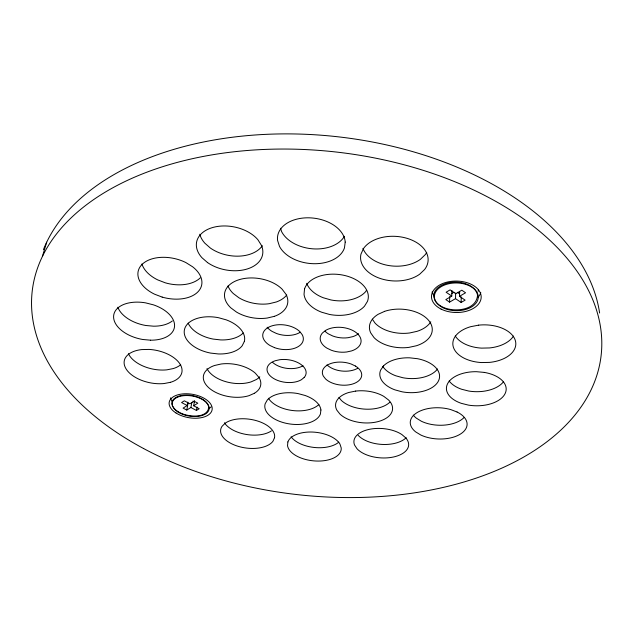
<?xml version="1.0" encoding="UTF-8"?>
<svg xmlns="http://www.w3.org/2000/svg" width="631" height="631" viewBox="0 0 631 631"><rect width="100%" height="100%" fill="white"/><g stroke="black" fill="none" stroke-linecap="round" stroke-linejoin="round"><path stroke-width="0.95" d="M455.653 293.076L455.527 298.644L461.127 302.462L465.126 300.143L459.518 296.31L459.62 291.664M461.127 302.462L461.237 296.893M455.527 298.644L449.572 302.131L445.817 299.591L451.772 296.089L451.914 290.512M449.572 302.131L449.722 296.57M187.817 402.128L187.186 405.536L183.085 408.115L186.792 410.079L190.901 407.508L196.446 410.458L197.053 407.058M196.446 410.458L199.207 408.746L193.654 405.78L194.577 400.677M190.901 407.508L191.832 402.404M186.792 410.079L188.046 403.296M42.387 256.509L46.694 242.178M366.414 290.41L365.68 291.609A31.984 20.586 5.7 0 1 330.952 299.954L323.261 297.745A31.984 20.586 5.7 0 1 306.682 283.319M193.654 405.78L197.811 403.177L194.088 401.182L189.931 403.801L184.331 400.811L181.586 402.554L187.186 405.536M451.465 293.715L454.005 292.216M459.518 296.31L465.56 292.776L461.797 290.189L455.763 293.738L450.1 289.866L446.109 292.232L451.772 296.089M192.928 401.127L194.506 401.971M457.294 292.311L459.683 293.951M338.973 397.427L341.308 400.393A28.348 16.13 4.6 0 0 389.808 402.231M372.322 319.16L375.059 323.119A31.171 19.411 3.1 0 0 409.661 332.971L417.052 331.338A31.171 19.411 3.1 0 0 430.792 321.818M280.543 228.241L281.607 231.616A33.695 22.858 7.1 0 0 312.802 248.835A33.695 22.858 7.1 0 0 344.463 236.27M43.421 249.655A283.627 173.533 6.4 0 1 338.405 136.848A283.627 173.533 6.4 0 1 599.608 313.023M300.167 332.285A20.247 12.368 7.6 0 1 276.449 333.468L272.064 331.385A20.247 12.368 7.6 0 1 267.15 327.244M303.014 365.751A19.49 11.468 7.2 0 1 272.537 362.336M357.603 368.338A19.577 11.563 5.3 0 1 327 364.907M262.354 245.743A33.254 22.022 10.7 0 1 210.328 248.022L204.767 243.124A33.254 22.022 10.7 0 1 199.782 234.243M200.303 277.845A32.181 20.326 12.5 0 1 165.243 282.798L157.687 279.88A32.181 20.326 12.5 0 1 141.912 263.963M172.373 320.934A30.682 18.378 12.6 0 1 153.554 326.188L145.856 325.501A30.682 18.378 12.6 0 1 117.847 307.25M180.679 364.734A29.121 16.651 11.6 0 1 173.296 368.567L166.884 369.837A29.121 16.651 11.6 0 1 128.424 353.715M271.44 430.878A27.007 14.639 8.1 0 1 246.082 434.428A27.007 14.639 8.1 0 1 224.455 422.802M338.792 442.15A26.794 14.45 6.1 0 1 313.93 447.434A26.794 14.45 6.1 0 1 291.096 436.794M406.096 437.819A27.212 14.821 4.1 0 1 382.007 444.421A27.212 14.821 4.1 0 1 358.1 435.248M463.951 417.627A28.206 15.743 2.3 0 1 421.311 421.216L416.326 418.14A28.206 15.743 2.3 0 1 413.305 415.111M503.483 381.779A29.625 17.179 0.8 0 1 468.596 391.015L461.592 389.248A29.625 17.179 0.8 0 1 449.169 380.982M513.484 336.094A31.211 19.017 0.1 0 1 489.561 347.941L481.587 348.123A31.211 19.017 0.1 0 1 455.259 335.976M426.73 252.384A33.475 22.424 3.1 0 1 425.262 254.632L420.435 259.309A33.475 22.424 3.1 0 1 387.576 265.335A33.475 22.424 3.1 0 1 362.943 248.393M358.503 333.673A20.326 12.47 5.4 0 1 352.792 336.646L348.036 337.711A20.326 12.47 5.4 0 1 332.774 336L328.467 333.917A20.326 12.47 5.4 0 1 325.052 331.259M286.734 295.032A31.605 20.026 9 0 1 276.41 301.949L269.287 303.692A31.605 20.026 9 0 1 238.865 297.737L233.241 293.494A31.605 20.026 9 0 1 227.988 285.977M243.25 332.979A30.264 18.244 10.1 0 1 220.74 339.928L213.073 339.068A30.264 18.244 10.1 0 1 188.133 323.119M259.775 376.81A28.766 16.556 9 0 1 256.431 379.483L251.099 381.881A28.766 16.556 9 0 1 206.984 368.614M318.892 404.558A27.993 15.775 6.8 0 1 292.445 410.513A27.993 15.775 6.8 0 1 268.435 398.279M437.551 368.985A29.649 17.526 3 0 1 402.799 377.724L395.771 375.784A29.649 17.526 3 0 1 382.749 366.366M211.07 406.916A21.683 11.886 9.9 0 1 208.23 408.959M172.192 401.529A21.683 11.886 9.9 0 1 170.575 397.845M480.783 292.571A24.735 15.775 0.7 0 1 478.266 297.02M434.522 296.42A24.735 15.775 0.7 0 1 432.148 291.916M478.314 289.897A21.833 13.921 0.7 0 1 478.124 291.459M477.564 295.103C476.531 309.908 456.316 312.124 445.052 308.054A21.943 13.89 0.8 0 1 435.067 300.545L433.883 297.288A21.943 13.89 0.8 0 1 437.827 287.783L441.432 285.322L445.88 283.485A21.943 13.89 0.8 0 1 461.577 282.664C468.312 284.029 476.113 287.673 477.564 295.103M287.878 441.945L287.531 445.667A27.007 14.324 6.1 0 0 316.044 461.024A27.007 14.324 6.1 0 0 341.213 447.939L339.975 444.137A27.007 14.324 6.1 0 0 312.621 432.061A27.007 14.324 6.1 0 0 287.878 441.945M304.544 288.966L304.032 294.291A32.291 20.46 5.7 0 0 321.676 312.227L329.437 314.435A32.291 20.46 5.7 0 0 364.481 306.201L367.455 301.397A32.291 20.46 5.7 0 0 342.941 275.108A32.291 20.46 5.7 0 0 304.544 288.966M320.919 410L320.398 414.046A28.229 15.641 6.8 0 1 287.76 423.638A28.229 15.641 6.8 0 1 265.17 403.745L267.323 399.983A28.229 15.641 6.8 0 1 298.077 393.594L305.167 395.495A28.229 15.641 6.8 0 1 320.919 410M345.212 242.091L344.439 247.975A34.042 22.748 7.1 0 1 313.552 263.703A34.042 22.748 7.1 0 1 279.494 246.39L277.585 240.474A34.042 22.748 7.1 0 1 309.119 217.821A34.042 22.748 7.1 0 1 345.212 242.091M208.908 407.602C206.652 417.888 192.345 416.768 184.449 414.528A18.693 10.167 9.9 0 1 174.401 408.722L172.657 406.246A18.693 10.167 9.9 0 1 173.691 399.1L176.088 397.285L179.346 395.952A18.693 10.167 9.9 0 1 192.116 395.503C198.804 396.931 207.512 399.959 208.908 407.602M274.532 437.709L272.955 441.25A27.228 14.505 8 0 1 238.613 446.464A27.228 14.505 8 0 1 221.986 426.39L225.109 423.251A27.228 14.505 8 0 1 256.683 420.743A27.228 14.505 8 0 1 274.532 437.709M363.48 248.582L360.971 254.119A33.814 22.314 3.2 0 0 380.02 278.405A33.814 22.314 3.2 0 0 419.725 274.177L424.592 269.54A33.814 22.314 3.2 0 0 408.73 238.881A33.814 22.314 3.2 0 0 363.48 248.582M244.339 341.481L242.162 345.804A30.54 18.118 10 0 1 218.326 353.952L210.596 353.084A30.54 18.118 10 0 1 184.457 329.619A30.54 18.118 10 0 1 218.444 317.693L226.213 319.846A30.54 18.118 10 0 1 244.339 341.481M383.538 365.885L380.674 370.042A29.917 17.392 3 0 0 394.935 389.863L402.018 391.796A29.917 17.392 3 0 0 438.553 380.769A29.917 17.392 3 0 0 417.517 358.708L409.622 357.824A29.917 17.392 3 0 0 383.538 365.885M325.375 330.557L322.354 333.073A20.515 12.391 5.5 0 0 326.984 348.17L331.338 350.252A20.515 12.391 5.5 0 0 346.734 351.98L351.53 350.923A20.515 12.391 5.5 0 0 356.263 332.671A20.515 12.391 5.5 0 0 325.375 330.557M304.166 377.488L301.373 379.736A19.664 11.382 7.2 0 1 272.079 377.472A19.664 11.382 7.2 0 1 275.305 360.711L279.88 359.694A19.664 11.382 7.2 0 1 301.113 364.568A19.664 11.382 7.2 0 1 304.166 377.488M384.626 311.343L378.127 314.309A31.463 19.285 3.2 0 0 370.697 332.852L373.978 337.53A31.463 19.285 3.2 0 0 408.904 347.381L416.365 345.764A31.463 19.285 3.2 0 0 427.976 319.641A31.463 19.285 3.2 0 0 384.626 311.343M254.419 393.271L249.056 395.645A29.01 16.43 8.9 0 1 209.05 387.986A29.01 16.43 8.9 0 1 214.532 365.499L221.158 364A29.01 16.43 8.9 0 1 255.358 373.221L258.962 377.441A29.01 16.43 8.9 0 1 254.419 393.271M274.398 316.328L267.221 318.04A31.905 19.9 8.9 0 1 236.507 312.077L230.82 307.849A31.905 19.9 8.9 0 1 237.571 280.211A31.905 19.9 8.9 0 1 282.12 289.187L285.961 294.251A31.905 19.9 8.9 0 1 274.398 316.328M355.655 391.078L348.785 392.482A28.584 15.996 4.6 0 0 336.907 410.245L340.038 414.173A28.584 15.996 4.6 0 0 379.065 421.327A28.584 15.996 4.6 0 0 388.562 399.999L383.869 396.418A28.584 15.996 4.6 0 0 355.655 391.078M170.575 382.291L164.123 383.538A29.373 16.516 11.5 0 1 126.374 369.38A29.373 16.516 11.5 0 1 141.691 349.59L149.113 349.416A29.373 16.516 11.5 0 1 179.851 363.795A29.373 16.516 11.5 0 1 170.575 382.291M478.653 325.146L470.687 326.684A31.495 18.891 0.2 0 0 453.326 347.026A31.495 18.891 0.2 0 0 481.492 362.557L489.538 362.391A31.495 18.891 0.2 0 0 515.346 340.559A31.495 18.891 0.2 0 0 478.653 325.146M150.533 340.188L142.764 339.486A30.966 18.252 12.5 0 1 113.619 316.005A30.966 18.252 12.5 0 1 145.516 302.848L153.507 304.868A30.966 18.252 12.5 0 1 174.535 326.408A30.966 18.252 12.5 0 1 150.533 340.188M484.324 372.408L476.437 371.698A29.886 17.053 0.9 0 0 447.458 383.971A29.886 17.053 0.9 0 0 461.332 403.343L468.391 405.102A29.886 17.053 0.9 0 0 505.1 393.61A29.886 17.053 0.9 0 0 484.324 372.408M162.175 297.098L154.54 294.18A32.489 20.2 12.4 0 1 141.975 264.515A32.489 20.2 12.4 0 1 185.893 262.583L192.629 266.795A32.489 20.2 12.4 0 1 197.755 292.027A32.489 20.2 12.4 0 1 162.175 297.098M457.065 411.996L450.715 409.574A28.442 15.609 2.4 0 0 416.744 412.816A28.442 15.609 2.4 0 0 415.695 431.912L420.719 434.972A28.442 15.609 2.4 0 0 460.535 433.994A28.442 15.609 2.4 0 0 457.065 411.996M274.509 347.634L270.076 345.559A20.429 12.281 7.6 0 1 269.366 326.858A20.429 12.281 7.6 0 1 299.835 331.606L302.233 334.714A20.429 12.281 7.6 0 1 296.68 347.444A20.429 12.281 7.6 0 1 274.509 347.634M355.434 366.051L351.191 364.032A19.75 11.476 5.4 0 0 329.303 364.087A19.75 11.476 5.4 0 0 323.34 376.108L325.557 378.931A19.75 11.476 5.4 0 0 354.732 383.238A19.75 11.476 5.4 0 0 355.434 366.051M405.922 438.04L401.931 434.593A27.433 14.694 4.1 0 0 368.89 429.427A27.433 14.694 4.1 0 0 354.567 445.06L357.02 448.767A27.433 14.694 4.1 0 0 393.602 456.97A27.433 14.694 4.1 0 0 405.922 438.04M207.567 262.599L201.944 257.716A33.585 21.904 10.6 0 1 211.653 227.83A33.585 21.904 10.6 0 1 257.929 239.772L261.494 245.475A33.585 21.904 10.6 0 1 247.455 268.909A33.585 21.904 10.6 0 1 207.567 262.599M143.639 448.562A286.261 172.389 6.4 0 0 599.45 365.617A286.261 172.389 6.4 0 0 206.936 155.754A286.261 172.389 6.4 0 0 143.639 448.562M175.986 412.966A21.77 11.831 9.9 0 0 211.661 411.231A21.77 11.831 9.9 0 0 184.347 393.791A21.77 11.831 9.9 0 0 175.986 412.966M441.077 309.08A24.861 15.728 0.8 0 0 480.956 299.157A24.861 15.728 0.8 0 0 446.969 282.144A24.861 15.728 0.8 0 0 441.077 309.08M178.092 412.043A18.693 10.159 9.9 0 0 208.703 410.513A18.693 10.159 9.9 0 0 185.206 395.566A18.693 10.159 9.9 0 0 178.092 412.043M442.883 307.707A21.943 13.882 0.8 0 0 478.053 298.905A21.943 13.882 0.8 0 0 448.01 283.926A21.943 13.882 0.8 0 0 442.883 307.707"/></g></svg>
